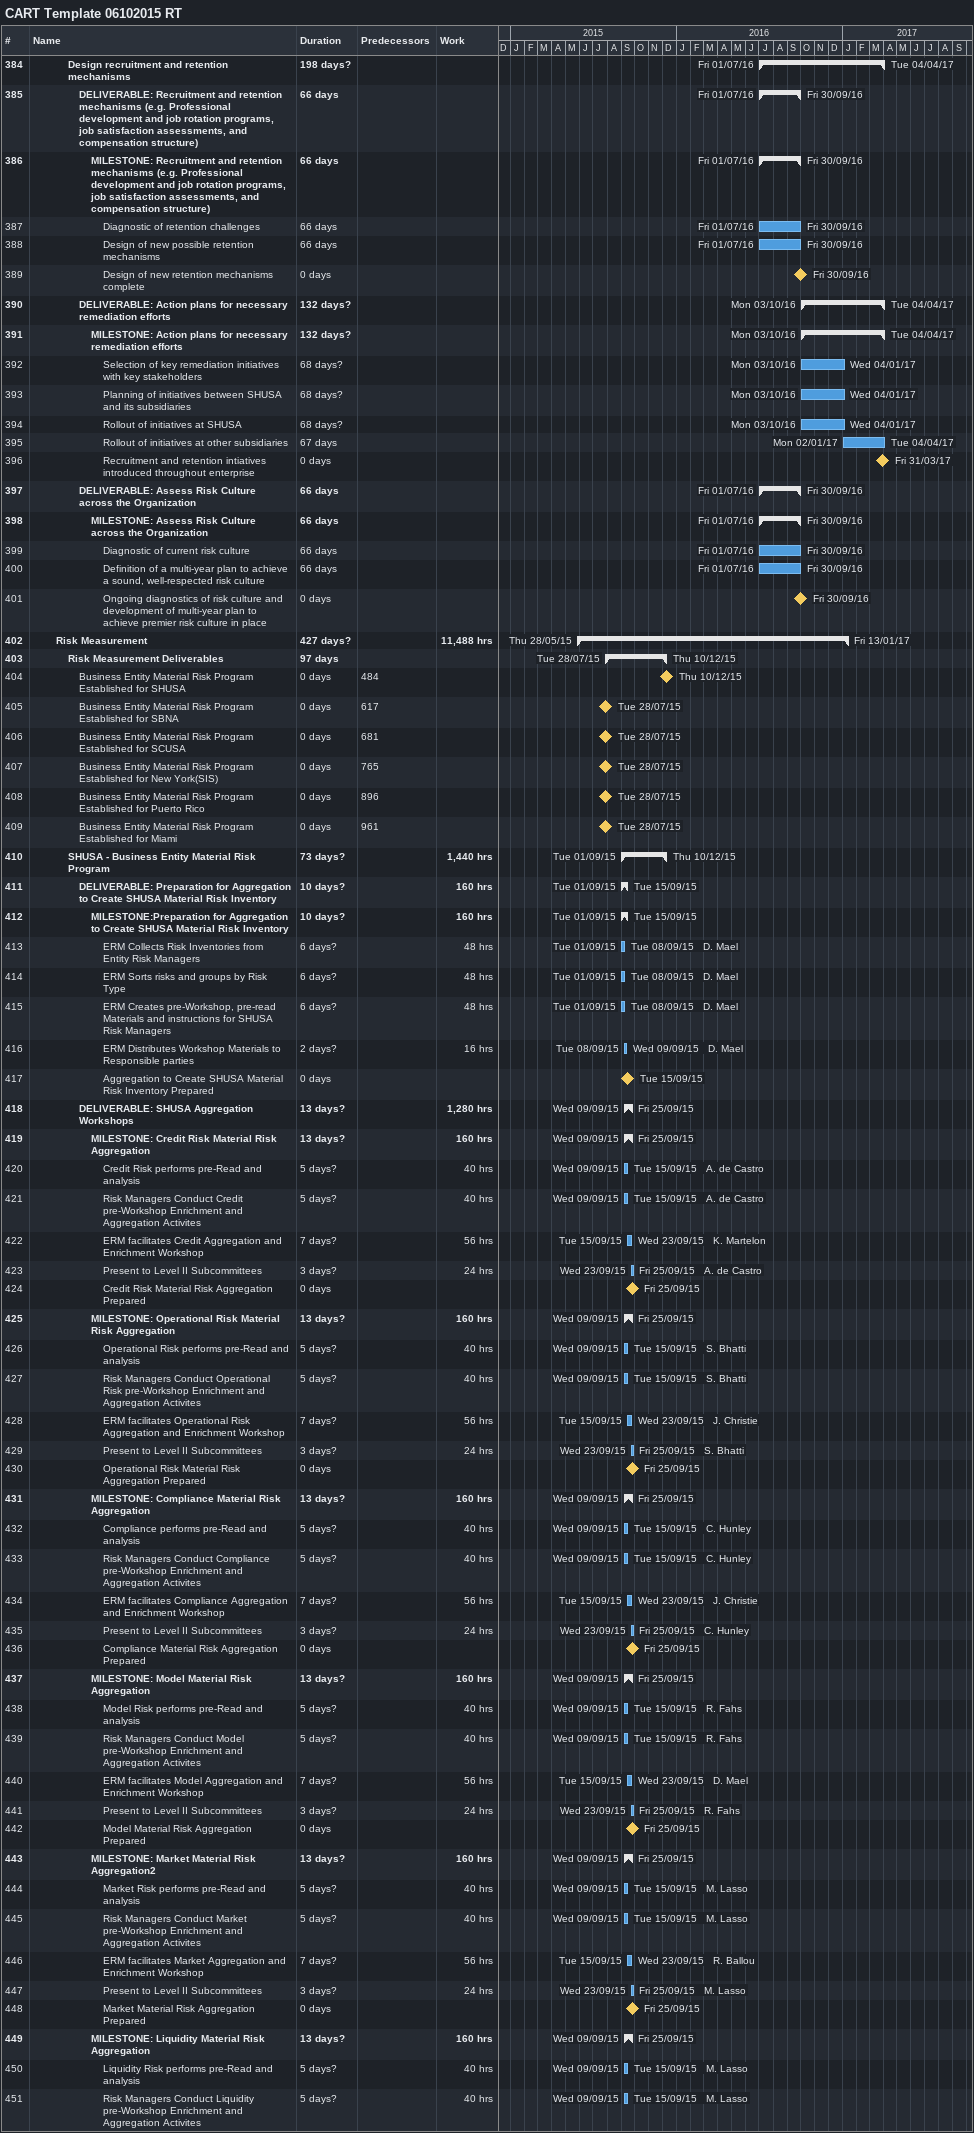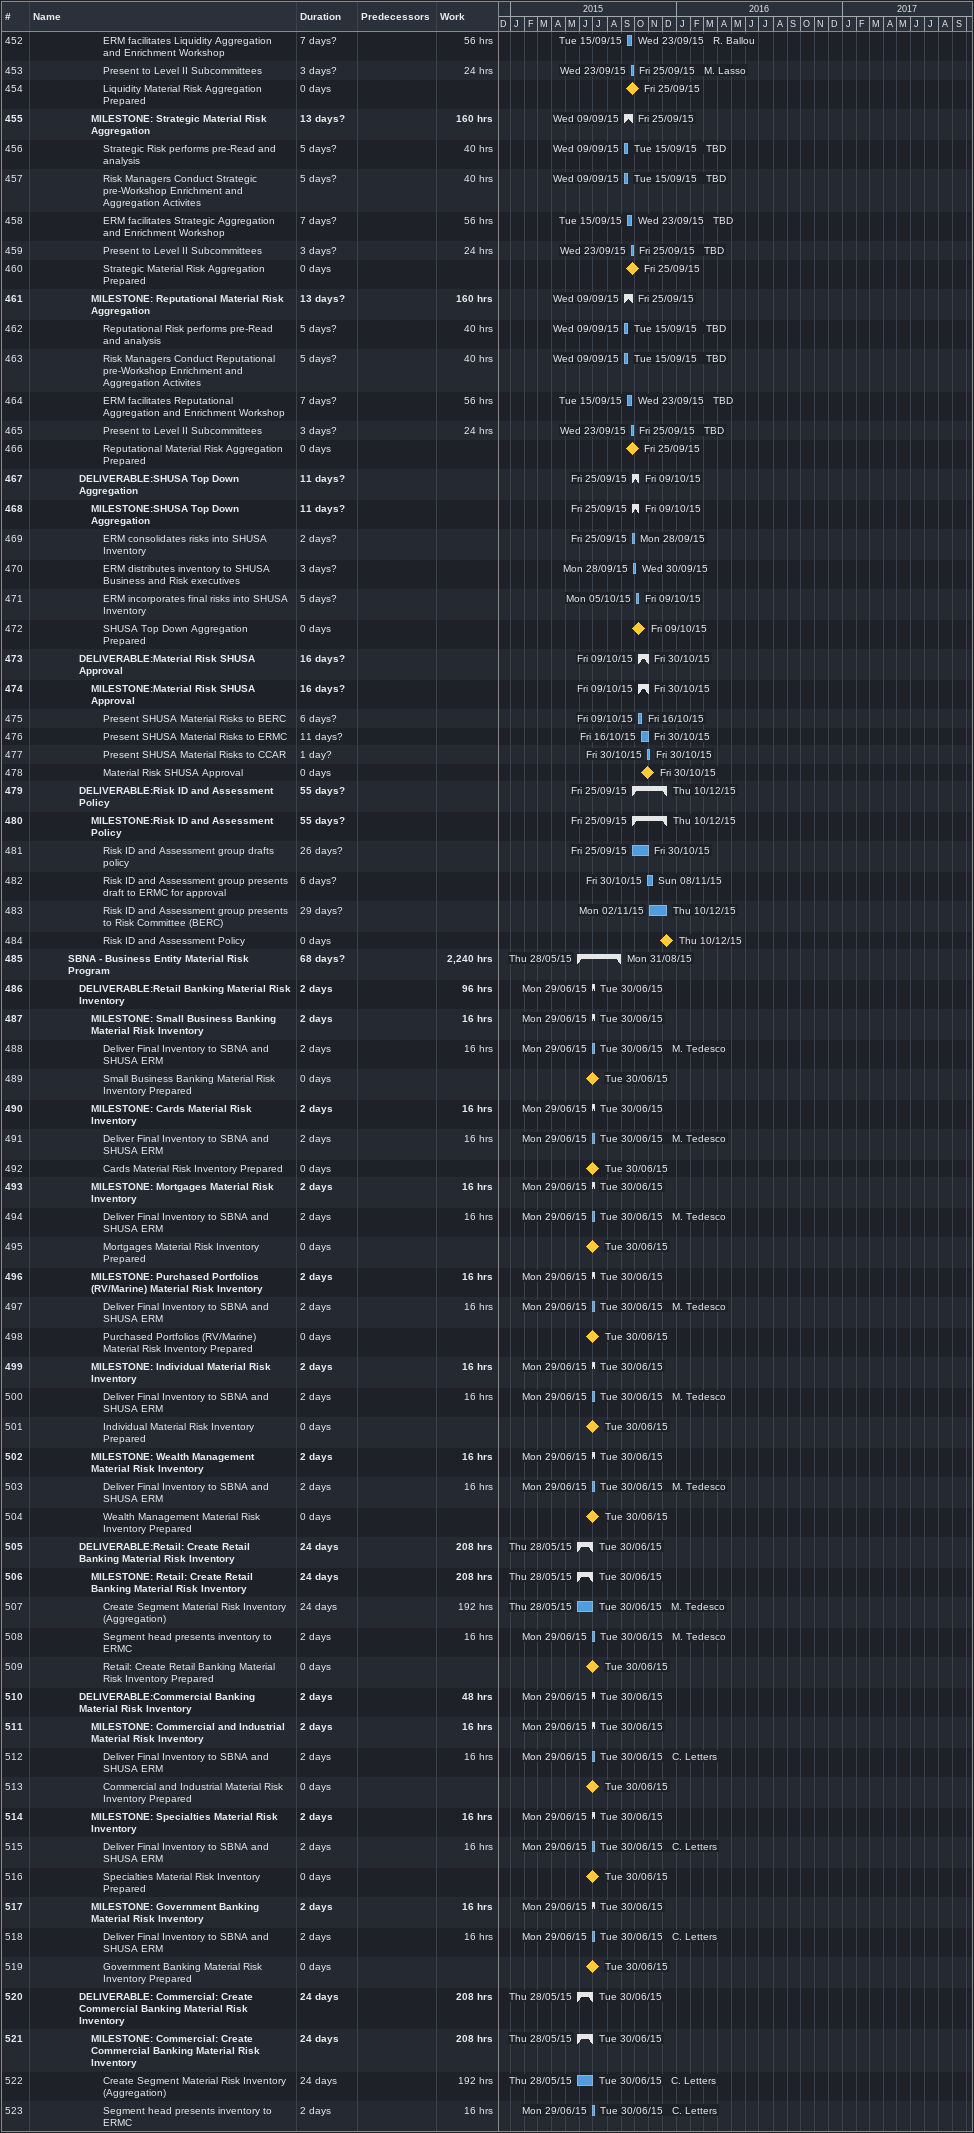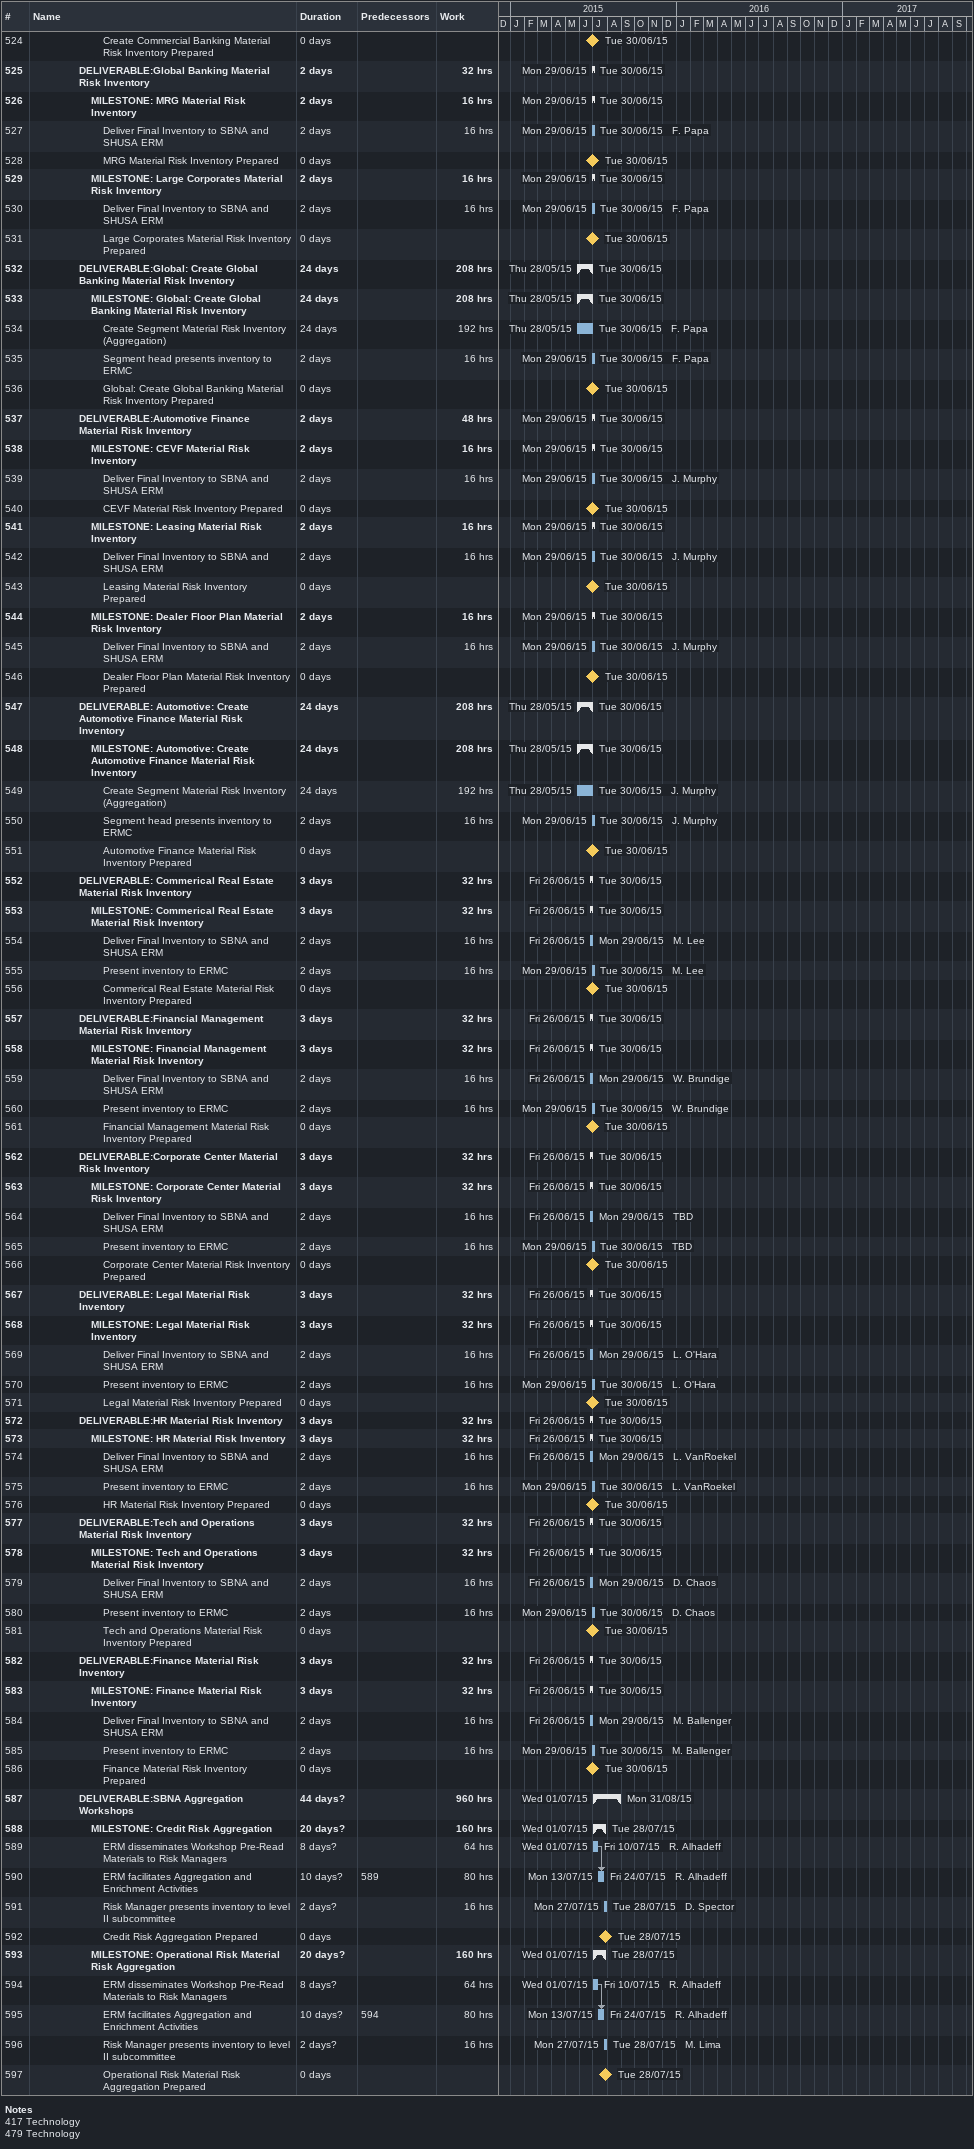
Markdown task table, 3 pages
CART Template 06102015 RT

| ID | Level | Task | Duration | Start | Finish | Predecessors | Resources | Work (h) |
|---|---|---|---|---|---|---|---|---|
| 384 | 4 | **Design recruitment and retention mechanisms** | 198d? | 2016-07-01 | 2017-04-04 |  |  |  |
| 385 | 5 | **DELIVERABLE: Recruitment and retention mechanisms (e.g. Professional development and job rotation programs, job satisfaction assessments, and compensation structure)** | 66d | 2016-07-01 | 2016-09-30 |  |  |  |
| 386 | 6 | **MILESTONE: Recruitment and retention mechanisms (e.g. Professional development and job rotation programs, job satisfaction assessments, and compensation structure)** | 66d | 2016-07-01 | 2016-09-30 |  |  |  |
| 387 | 7 | Diagnostic of retention challenges | 66d | 2016-07-01 | 2016-09-30 |  |  |  |
| 388 | 7 | Design of new possible retention mechanisms | 66d | 2016-07-01 | 2016-09-30 |  |  |  |
| 389 | 7 | Design of new retention mechanisms complete | 0d | 2016-09-30 | 2016-09-30 |  |  |  |
| 390 | 5 | **DELIVERABLE: Action plans for necessary remediation efforts** | 132d? | 2016-10-03 | 2017-04-04 |  |  |  |
| 391 | 6 | **MILESTONE: Action plans for necessary remediation efforts** | 132d? | 2016-10-03 | 2017-04-04 |  |  |  |
| 392 | 7 | Selection of key remediation initiatives with key stakeholders | 68d? | 2016-10-03 | 2017-01-04 |  |  |  |
| 393 | 7 | Planning of initiatives between SHUSA and its subsidiaries | 68d? | 2016-10-03 | 2017-01-04 |  |  |  |
| 394 | 7 | Rollout of initiatives at SHUSA | 68d? | 2016-10-03 | 2017-01-04 |  |  |  |
| 395 | 7 | Rollout of initiatives at other subsidiaries | 67d | 2017-01-02 | 2017-04-04 |  |  |  |
| 396 | 7 | Recruitment and retention intiatives introduced throughout enterprise | 0d | 2017-03-31 | 2017-03-31 |  |  |  |
| 397 | 5 | **DELIVERABLE: Assess Risk Culture across the Organization** | 66d | 2016-07-01 | 2016-09-30 |  |  |  |
| 398 | 6 | **MILESTONE: Assess Risk Culture across the Organization** | 66d | 2016-07-01 | 2016-09-30 |  |  |  |
| 399 | 7 | Diagnostic of current risk culture | 66d | 2016-07-01 | 2016-09-30 |  |  |  |
| 400 | 7 | Definition of a multi-year plan to achieve a sound, well-respected risk culture | 66d | 2016-07-01 | 2016-09-30 |  |  |  |
| 401 | 7 | Ongoing diagnostics of risk culture and development of multi-year plan to achieve premier risk culture in place | 0d | 2016-09-30 | 2016-09-30 |  |  |  |
| 402 | 3 | **Risk Measurement** | 427d? | 2015-05-28 | 2017-01-13 |  |  | 11488 |
| 403 | 4 | **Risk Measurement Deliverables** | 97d | 2015-07-28 | 2015-12-10 |  |  |  |
| 404 | 5 | Business Entity Material Risk Program Established for SHUSA | 0d | 2015-12-10 | 2015-12-10 | 484 |  |  |
| 405 | 5 | Business Entity Material Risk Program Established for SBNA | 0d | 2015-07-28 | 2015-07-28 | 617 |  |  |
| 406 | 5 | Business Entity Material Risk Program Established for SCUSA | 0d | 2015-07-28 | 2015-07-28 | 681 |  |  |
| 407 | 5 | Business Entity Material Risk Program Established for New York(SIS) | 0d | 2015-07-28 | 2015-07-28 | 765 |  |  |
| 408 | 5 | Business Entity Material Risk Program Established for Puerto Rico | 0d | 2015-07-28 | 2015-07-28 | 896 |  |  |
| 409 | 5 | Business Entity Material Risk Program Established for Miami | 0d | 2015-07-28 | 2015-07-28 | 961 |  |  |
| 410 | 4 | **SHUSA - Business Entity Material Risk Program** | 73d? | 2015-09-01 | 2015-12-10 |  |  | 1440 |
| 411 | 5 | **DELIVERABLE: Preparation for Aggregation to Create SHUSA Material Risk Inventory** | 10d? | 2015-09-01 | 2015-09-15 |  |  | 160 |
| 412 | 6 | **MILESTONE:Preparation for Aggregation to Create SHUSA Material Risk Inventory** | 10d? | 2015-09-01 | 2015-09-15 |  |  | 160 |
| 413 | 7 | ERM Collects Risk Inventories from Entity Risk Managers | 6d? | 2015-09-01 | 2015-09-08 |  | D. Mael | 48 |
| 414 | 7 | ERM Sorts risks and groups by Risk Type | 6d? | 2015-09-01 | 2015-09-08 |  | D. Mael | 48 |
| 415 | 7 | ERM Creates pre-Workshop, pre-read Materials and instructions for SHUSA Risk Managers | 6d? | 2015-09-01 | 2015-09-08 |  | D. Mael | 48 |
| 416 | 7 | ERM Distributes Workshop Materials to Responsible parties | 2d? | 2015-09-08 | 2015-09-09 |  | D. Mael | 16 |
| 417 | 7 | Aggregation to Create SHUSA Material Risk Inventory Prepared | 0d | 2015-09-15 | 2015-09-15 |  |  |  |
| 418 | 5 | **DELIVERABLE: SHUSA Aggregation Workshops** | 13d? | 2015-09-09 | 2015-09-25 |  |  | 1280 |
| 419 | 6 | **MILESTONE: Credit Risk Material Risk Aggregation** | 13d? | 2015-09-09 | 2015-09-25 |  |  | 160 |
| 420 | 7 | Credit Risk performs pre-Read and analysis | 5d? | 2015-09-09 | 2015-09-15 |  | A. de Castro | 40 |
| 421 | 7 | Risk Managers Conduct Credit pre-Workshop Enrichment and Aggregation Activites | 5d? | 2015-09-09 | 2015-09-15 |  | A. de Castro | 40 |
| 422 | 7 | ERM facilitates Credit Aggregation and Enrichment Workshop | 7d? | 2015-09-15 | 2015-09-23 |  | K. Martelon | 56 |
| 423 | 7 | Present to Level II Subcommittees | 3d? | 2015-09-23 | 2015-09-25 |  | A. de Castro | 24 |
| 424 | 7 | Credit Risk Material Risk Aggregation Prepared | 0d | 2015-09-25 | 2015-09-25 |  |  |  |
| 425 | 6 | **MILESTONE: Operational Risk Material Risk Aggregation** | 13d? | 2015-09-09 | 2015-09-25 |  |  | 160 |
| 426 | 7 | Operational Risk performs pre-Read and analysis | 5d? | 2015-09-09 | 2015-09-15 |  | S. Bhatti | 40 |
| 427 | 7 | Risk Managers Conduct Operational Risk pre-Workshop Enrichment and Aggregation Activites | 5d? | 2015-09-09 | 2015-09-15 |  | S. Bhatti | 40 |
| 428 | 7 | ERM facilitates Operational Risk Aggregation and Enrichment Workshop | 7d? | 2015-09-15 | 2015-09-23 |  | J. Christie | 56 |
| 429 | 7 | Present to Level II Subcommittees | 3d? | 2015-09-23 | 2015-09-25 |  | S. Bhatti | 24 |
| 430 | 7 | Operational Risk Material Risk Aggregation Prepared | 0d | 2015-09-25 | 2015-09-25 |  |  |  |
| 431 | 6 | **MILESTONE: Compliance Material Risk Aggregation** | 13d? | 2015-09-09 | 2015-09-25 |  |  | 160 |
| 432 | 7 | Compliance performs pre-Read and analysis | 5d? | 2015-09-09 | 2015-09-15 |  | C. Hunley | 40 |
| 433 | 7 | Risk Managers Conduct Compliance pre-Workshop Enrichment and Aggregation Activites | 5d? | 2015-09-09 | 2015-09-15 |  | C. Hunley | 40 |
| 434 | 7 | ERM facilitates Compliance Aggregation and Enrichment Workshop | 7d? | 2015-09-15 | 2015-09-23 |  | J. Christie | 56 |
| 435 | 7 | Present to Level II Subcommittees | 3d? | 2015-09-23 | 2015-09-25 |  | C. Hunley | 24 |
| 436 | 7 | Compliance Material Risk Aggregation Prepared | 0d | 2015-09-25 | 2015-09-25 |  |  |  |
| 437 | 6 | **MILESTONE: Model Material Risk Aggregation** | 13d? | 2015-09-09 | 2015-09-25 |  |  | 160 |
| 438 | 7 | Model Risk performs pre-Read and analysis | 5d? | 2015-09-09 | 2015-09-15 |  | R. Fahs | 40 |
| 439 | 7 | Risk Managers Conduct Model pre-Workshop Enrichment and Aggregation Activites | 5d? | 2015-09-09 | 2015-09-15 |  | R. Fahs | 40 |
| 440 | 7 | ERM facilitates Model Aggregation and Enrichment Workshop | 7d? | 2015-09-15 | 2015-09-23 |  | D. Mael | 56 |
| 441 | 7 | Present to Level II Subcommittees | 3d? | 2015-09-23 | 2015-09-25 |  | R. Fahs | 24 |
| 442 | 7 | Model Material Risk Aggregation Prepared | 0d | 2015-09-25 | 2015-09-25 |  |  |  |
| 443 | 6 | **MILESTONE: Market Material Risk Aggregation2** | 13d? | 2015-09-09 | 2015-09-25 |  |  | 160 |
| 444 | 7 | Market Risk performs pre-Read and analysis | 5d? | 2015-09-09 | 2015-09-15 |  | M. Lasso | 40 |
| 445 | 7 | Risk Managers Conduct Market pre-Workshop Enrichment and Aggregation Activites | 5d? | 2015-09-09 | 2015-09-15 |  | M. Lasso | 40 |
| 446 | 7 | ERM facilitates Market Aggregation and Enrichment Workshop | 7d? | 2015-09-15 | 2015-09-23 |  | R. Ballou | 56 |
| 447 | 7 | Present to Level II Subcommittees | 3d? | 2015-09-23 | 2015-09-25 |  | M. Lasso | 24 |
| 448 | 7 | Market Material Risk Aggregation Prepared | 0d | 2015-09-25 | 2015-09-25 |  |  |  |
| 449 | 6 | **MILESTONE: Liquidity Material Risk Aggregation** | 13d? | 2015-09-09 | 2015-09-25 |  |  | 160 |
| 450 | 7 | Liquidity Risk performs pre-Read and analysis | 5d? | 2015-09-09 | 2015-09-15 |  | M. Lasso | 40 |
| 451 | 7 | Risk Managers Conduct Liquidity pre-Workshop Enrichment and Aggregation Activites | 5d? | 2015-09-09 | 2015-09-15 |  | M. Lasso | 40 |
| 452 | 7 | ERM facilitates Liquidity Aggregation and Enrichment Workshop | 7d? | 2015-09-15 | 2015-09-23 |  | R. Ballou | 56 |
| 453 | 7 | Present to Level II Subcommittees | 3d? | 2015-09-23 | 2015-09-25 |  | M. Lasso | 24 |
| 454 | 7 | Liquidity Material Risk Aggregation Prepared | 0d | 2015-09-25 | 2015-09-25 |  |  |  |
| 455 | 6 | **MILESTONE: Strategic Material Risk Aggregation** | 13d? | 2015-09-09 | 2015-09-25 |  |  | 160 |
| 456 | 7 | Strategic Risk performs pre-Read and analysis | 5d? | 2015-09-09 | 2015-09-15 |  | TBD | 40 |
| 457 | 7 | Risk Managers Conduct Strategic pre-Workshop Enrichment and Aggregation Activites | 5d? | 2015-09-09 | 2015-09-15 |  | TBD | 40 |
| 458 | 7 | ERM facilitates Strategic Aggregation and Enrichment Workshop | 7d? | 2015-09-15 | 2015-09-23 |  | TBD | 56 |
| 459 | 7 | Present to Level II Subcommittees | 3d? | 2015-09-23 | 2015-09-25 |  | TBD | 24 |
| 460 | 7 | Strategic Material Risk Aggregation Prepared | 0d | 2015-09-25 | 2015-09-25 |  |  |  |
| 461 | 6 | **MILESTONE: Reputational Material Risk Aggregation** | 13d? | 2015-09-09 | 2015-09-25 |  |  | 160 |
| 462 | 7 | Reputational Risk performs pre-Read and analysis | 5d? | 2015-09-09 | 2015-09-15 |  | TBD | 40 |
| 463 | 7 | Risk Managers Conduct Reputational pre-Workshop Enrichment and Aggregation Activites | 5d? | 2015-09-09 | 2015-09-15 |  | TBD | 40 |
| 464 | 7 | ERM facilitates Reputational Aggregation and Enrichment Workshop | 7d? | 2015-09-15 | 2015-09-23 |  | TBD | 56 |
| 465 | 7 | Present to Level II Subcommittees | 3d? | 2015-09-23 | 2015-09-25 |  | TBD | 24 |
| 466 | 7 | Reputational Material Risk Aggregation Prepared | 0d | 2015-09-25 | 2015-09-25 |  |  |  |
| 467 | 5 | **DELIVERABLE:SHUSA Top Down Aggregation** | 11d? | 2015-09-25 | 2015-10-09 |  |  |  |
| 468 | 6 | **MILESTONE:SHUSA Top Down Aggregation** | 11d? | 2015-09-25 | 2015-10-09 |  |  |  |
| 469 | 7 | ERM consolidates risks into SHUSA Inventory | 2d? | 2015-09-25 | 2015-09-28 |  |  |  |
| 470 | 7 | ERM distributes inventory to SHUSA Business and Risk executives | 3d? | 2015-09-28 | 2015-09-30 |  |  |  |
| 471 | 7 | ERM incorporates final risks into SHUSA Inventory | 5d? | 2015-10-05 | 2015-10-09 |  |  |  |
| 472 | 7 | SHUSA Top Down Aggregation Prepared | 0d | 2015-10-09 | 2015-10-09 |  |  |  |
| 473 | 5 | **DELIVERABLE:Material Risk SHUSA Approval** | 16d? | 2015-10-09 | 2015-10-30 |  |  |  |
| 474 | 6 | **MILESTONE:Material Risk SHUSA Approval** | 16d? | 2015-10-09 | 2015-10-30 |  |  |  |
| 475 | 7 | Present SHUSA Material Risks to BERC | 6d? | 2015-10-09 | 2015-10-16 |  |  |  |
| 476 | 7 | Present SHUSA Material Risks to ERMC | 11d? | 2015-10-16 | 2015-10-30 |  |  |  |
| 477 | 7 | Present SHUSA Material Risks to CCAR | 1d? | 2015-10-30 | 2015-10-30 |  |  |  |
| 478 | 7 | Material Risk SHUSA Approval | 0d | 2015-10-30 | 2015-10-30 |  |  |  |
| 479 | 5 | **DELIVERABLE:Risk ID and Assessment Policy** | 55d? | 2015-09-25 | 2015-12-10 |  |  |  |
| 480 | 6 | **MILESTONE:Risk ID and Assessment Policy** | 55d? | 2015-09-25 | 2015-12-10 |  |  |  |
| 481 | 7 | Risk ID and Assessment group drafts policy | 26d? | 2015-09-25 | 2015-10-30 |  |  |  |
| 482 | 7 | Risk ID and Assessment group presents draft to ERMC for approval | 6d? | 2015-10-30 | 2015-11-08 |  |  |  |
| 483 | 7 | Risk ID and Assessment group presents to Risk Committee (BERC) | 29d? | 2015-11-02 | 2015-12-10 |  |  |  |
| 484 | 7 | Risk ID and Assessment Policy | 0d | 2015-12-10 | 2015-12-10 |  |  |  |
| 485 | 4 | **SBNA - Business Entity Material Risk Program** | 68d? | 2015-05-28 | 2015-08-31 |  |  | 2240 |
| 486 | 5 | **DELIVERABLE:Retail Banking Material Risk Inventory** | 2d | 2015-06-29 | 2015-06-30 |  |  | 96 |
| 487 | 6 | **MILESTONE: Small Business Banking Material Risk Inventory** | 2d | 2015-06-29 | 2015-06-30 |  |  | 16 |
| 488 | 7 | Deliver Final Inventory to SBNA and SHUSA ERM | 2d | 2015-06-29 | 2015-06-30 |  | M. Tedesco | 16 |
| 489 | 7 | Small Business Banking Material Risk Inventory Prepared | 0d | 2015-06-30 | 2015-06-30 |  |  |  |
| 490 | 6 | **MILESTONE: Cards Material Risk Inventory** | 2d | 2015-06-29 | 2015-06-30 |  |  | 16 |
| 491 | 7 | Deliver Final Inventory to SBNA and SHUSA ERM | 2d | 2015-06-29 | 2015-06-30 |  | M. Tedesco | 16 |
| 492 | 7 | Cards Material Risk Inventory Prepared | 0d | 2015-06-30 | 2015-06-30 |  |  |  |
| 493 | 6 | **MILESTONE: Mortgages Material Risk Inventory** | 2d | 2015-06-29 | 2015-06-30 |  |  | 16 |
| 494 | 7 | Deliver Final Inventory to SBNA and SHUSA ERM | 2d | 2015-06-29 | 2015-06-30 |  | M. Tedesco | 16 |
| 495 | 7 | Mortgages Material Risk Inventory Prepared | 0d | 2015-06-30 | 2015-06-30 |  |  |  |
| 496 | 6 | **MILESTONE: Purchased Portfolios (RV/Marine) Material Risk Inventory** | 2d | 2015-06-29 | 2015-06-30 |  |  | 16 |
| 497 | 7 | Deliver Final Inventory to SBNA and SHUSA ERM | 2d | 2015-06-29 | 2015-06-30 |  | M. Tedesco | 16 |
| 498 | 7 | Purchased Portfolios (RV/Marine) Material Risk Inventory Prepared | 0d | 2015-06-30 | 2015-06-30 |  |  |  |
| 499 | 6 | **MILESTONE: Individual Material Risk Inventory** | 2d | 2015-06-29 | 2015-06-30 |  |  | 16 |
| 500 | 7 | Deliver Final Inventory to SBNA and SHUSA ERM | 2d | 2015-06-29 | 2015-06-30 |  | M. Tedesco | 16 |
| 501 | 7 | Individual Material Risk Inventory Prepared | 0d | 2015-06-30 | 2015-06-30 |  |  |  |
| 502 | 6 | **MILESTONE: Wealth Management Material Risk Inventory** | 2d | 2015-06-29 | 2015-06-30 |  |  | 16 |
| 503 | 7 | Deliver Final Inventory to SBNA and SHUSA ERM | 2d | 2015-06-29 | 2015-06-30 |  | M. Tedesco | 16 |
| 504 | 7 | Wealth Management Material Risk Inventory Prepared | 0d | 2015-06-30 | 2015-06-30 |  |  |  |
| 505 | 5 | **DELIVERABLE:Retail: Create Retail Banking Material Risk Inventory** | 24d | 2015-05-28 | 2015-06-30 |  |  | 208 |
| 506 | 6 | **MILESTONE: Retail: Create Retail Banking Material Risk Inventory** | 24d | 2015-05-28 | 2015-06-30 |  |  | 208 |
| 507 | 7 | Create Segment Material Risk Inventory (Aggregation) | 24d | 2015-05-28 | 2015-06-30 |  | M. Tedesco | 192 |
| 508 | 7 | Segment head presents inventory to ERMC | 2d | 2015-06-29 | 2015-06-30 |  | M. Tedesco | 16 |
| 509 | 7 | Retail: Create Retail Banking Material Risk Inventory Prepared | 0d | 2015-06-30 | 2015-06-30 |  |  |  |
| 510 | 5 | **DELIVERABLE:Commercial Banking Material Risk Inventory** | 2d | 2015-06-29 | 2015-06-30 |  |  | 48 |
| 511 | 6 | **MILESTONE: Commercial and Industrial Material Risk Inventory** | 2d | 2015-06-29 | 2015-06-30 |  |  | 16 |
| 512 | 7 | Deliver Final Inventory to SBNA and SHUSA ERM | 2d | 2015-06-29 | 2015-06-30 |  | C. Letters | 16 |
| 513 | 7 | Commercial and Industrial Material Risk Inventory Prepared | 0d | 2015-06-30 | 2015-06-30 |  |  |  |
| 514 | 6 | **MILESTONE: Specialties Material Risk Inventory** | 2d | 2015-06-29 | 2015-06-30 |  |  | 16 |
| 515 | 7 | Deliver Final Inventory to SBNA and SHUSA ERM | 2d | 2015-06-29 | 2015-06-30 |  | C. Letters | 16 |
| 516 | 7 | Specialties Material Risk Inventory Prepared | 0d | 2015-06-30 | 2015-06-30 |  |  |  |
| 517 | 6 | **MILESTONE: Government Banking Material Risk Inventory** | 2d | 2015-06-29 | 2015-06-30 |  |  | 16 |
| 518 | 7 | Deliver Final Inventory to SBNA and SHUSA ERM | 2d | 2015-06-29 | 2015-06-30 |  | C. Letters | 16 |
| 519 | 7 | Government Banking Material Risk Inventory Prepared | 0d | 2015-06-30 | 2015-06-30 |  |  |  |
| 520 | 5 | **DELIVERABLE: Commercial: Create Commercial Banking Material Risk Inventory** | 24d | 2015-05-28 | 2015-06-30 |  |  | 208 |
| 521 | 6 | **MILESTONE: Commercial: Create Commercial Banking Material Risk Inventory** | 24d | 2015-05-28 | 2015-06-30 |  |  | 208 |
| 522 | 7 | Create Segment Material Risk Inventory (Aggregation) | 24d | 2015-05-28 | 2015-06-30 |  | C. Letters | 192 |
| 523 | 7 | Segment head presents inventory to ERMC | 2d | 2015-06-29 | 2015-06-30 |  | C. Letters | 16 |
| 524 | 7 | Create Commercial Banking Material Risk Inventory Prepared | 0d | 2015-06-30 | 2015-06-30 |  |  |  |
| 525 | 5 | **DELIVERABLE:Global Banking Material Risk Inventory** | 2d | 2015-06-29 | 2015-06-30 |  |  | 32 |
| 526 | 6 | **MILESTONE: MRG Material Risk Inventory** | 2d | 2015-06-29 | 2015-06-30 |  |  | 16 |
| 527 | 7 | Deliver Final Inventory to SBNA and SHUSA ERM | 2d | 2015-06-29 | 2015-06-30 |  | F. Papa | 16 |
| 528 | 7 | MRG Material Risk Inventory Prepared | 0d | 2015-06-30 | 2015-06-30 |  |  |  |
| 529 | 6 | **MILESTONE: Large Corporates Material Risk Inventory** | 2d | 2015-06-29 | 2015-06-30 |  |  | 16 |
| 530 | 7 | Deliver Final Inventory to SBNA and SHUSA ERM | 2d | 2015-06-29 | 2015-06-30 |  | F. Papa | 16 |
| 531 | 7 | Large Corporates Material Risk Inventory Prepared | 0d | 2015-06-30 | 2015-06-30 |  |  |  |
| 532 | 5 | **DELIVERABLE:Global: Create Global Banking Material Risk Inventory** | 24d | 2015-05-28 | 2015-06-30 |  |  | 208 |
| 533 | 6 | **MILESTONE: Global: Create Global Banking Material Risk Inventory** | 24d | 2015-05-28 | 2015-06-30 |  |  | 208 |
| 534 | 7 | Create Segment Material Risk Inventory (Aggregation) | 24d | 2015-05-28 | 2015-06-30 |  | F. Papa | 192 |
| 535 | 7 | Segment head presents inventory to ERMC | 2d | 2015-06-29 | 2015-06-30 |  | F. Papa | 16 |
| 536 | 7 | Global: Create Global Banking Material Risk Inventory Prepared | 0d | 2015-06-30 | 2015-06-30 |  |  |  |
| 537 | 5 | **DELIVERABLE:Automotive Finance Material Risk Inventory** | 2d | 2015-06-29 | 2015-06-30 |  |  | 48 |
| 538 | 6 | **MILESTONE: CEVF Material Risk Inventory** | 2d | 2015-06-29 | 2015-06-30 |  |  | 16 |
| 539 | 7 | Deliver Final Inventory to SBNA and SHUSA ERM | 2d | 2015-06-29 | 2015-06-30 |  | J. Murphy | 16 |
| 540 | 7 | CEVF Material Risk Inventory Prepared | 0d | 2015-06-30 | 2015-06-30 |  |  |  |
| 541 | 6 | **MILESTONE: Leasing Material Risk Inventory** | 2d | 2015-06-29 | 2015-06-30 |  |  | 16 |
| 542 | 7 | Deliver Final Inventory to SBNA and SHUSA ERM | 2d | 2015-06-29 | 2015-06-30 |  | J. Murphy | 16 |
| 543 | 7 | Leasing Material Risk Inventory Prepared | 0d | 2015-06-30 | 2015-06-30 |  |  |  |
| 544 | 6 | **MILESTONE: Dealer Floor Plan Material Risk Inventory** | 2d | 2015-06-29 | 2015-06-30 |  |  | 16 |
| 545 | 7 | Deliver Final Inventory to SBNA and SHUSA ERM | 2d | 2015-06-29 | 2015-06-30 |  | J. Murphy | 16 |
| 546 | 7 | Dealer Floor Plan Material Risk Inventory Prepared | 0d | 2015-06-30 | 2015-06-30 |  |  |  |
| 547 | 5 | **DELIVERABLE: Automotive: Create Automotive Finance Material Risk Inventory** | 24d | 2015-05-28 | 2015-06-30 |  |  | 208 |
| 548 | 6 | **MILESTONE: Automotive: Create Automotive Finance Material Risk Inventory** | 24d | 2015-05-28 | 2015-06-30 |  |  | 208 |
| 549 | 7 | Create Segment Material Risk Inventory (Aggregation) | 24d | 2015-05-28 | 2015-06-30 |  | J. Murphy | 192 |
| 550 | 7 | Segment head presents inventory to ERMC | 2d | 2015-06-29 | 2015-06-30 |  | J. Murphy | 16 |
| 551 | 7 | Automotive Finance Material Risk Inventory Prepared | 0d | 2015-06-30 | 2015-06-30 |  |  |  |
| 552 | 5 | **DELIVERABLE: Commerical Real Estate Material Risk Inventory** | 3d | 2015-06-26 | 2015-06-30 |  |  | 32 |
| 553 | 6 | **MILESTONE: Commerical Real Estate Material Risk Inventory** | 3d | 2015-06-26 | 2015-06-30 |  |  | 32 |
| 554 | 7 | Deliver Final Inventory to SBNA and SHUSA ERM | 2d | 2015-06-26 | 2015-06-29 |  | M. Lee | 16 |
| 555 | 7 | Present inventory to ERMC | 2d | 2015-06-29 | 2015-06-30 |  | M. Lee | 16 |
| 556 | 7 | Commerical Real Estate Material Risk Inventory Prepared | 0d | 2015-06-30 | 2015-06-30 |  |  |  |
| 557 | 5 | **DELIVERABLE:Financial Management Material Risk Inventory** | 3d | 2015-06-26 | 2015-06-30 |  |  | 32 |
| 558 | 6 | **MILESTONE: Financial Management Material Risk Inventory** | 3d | 2015-06-26 | 2015-06-30 |  |  | 32 |
| 559 | 7 | Deliver Final Inventory to SBNA and SHUSA ERM | 2d | 2015-06-26 | 2015-06-29 |  | W. Brundige | 16 |
| 560 | 7 | Present inventory to ERMC | 2d | 2015-06-29 | 2015-06-30 |  | W. Brundige | 16 |
| 561 | 7 | Financial Management Material Risk Inventory Prepared | 0d | 2015-06-30 | 2015-06-30 |  |  |  |
| 562 | 5 | **DELIVERABLE:Corporate Center Material Risk Inventory** | 3d | 2015-06-26 | 2015-06-30 |  |  | 32 |
| 563 | 6 | **MILESTONE: Corporate Center Material Risk Inventory** | 3d | 2015-06-26 | 2015-06-30 |  |  | 32 |
| 564 | 7 | Deliver Final Inventory to SBNA and SHUSA ERM | 2d | 2015-06-26 | 2015-06-29 |  | TBD | 16 |
| 565 | 7 | Present inventory to ERMC | 2d | 2015-06-29 | 2015-06-30 |  | TBD | 16 |
| 566 | 7 | Corporate Center Material Risk Inventory Prepared | 0d | 2015-06-30 | 2015-06-30 |  |  |  |
| 567 | 5 | **DELIVERABLE: Legal Material Risk Inventory** | 3d | 2015-06-26 | 2015-06-30 |  |  | 32 |
| 568 | 6 | **MILESTONE: Legal Material Risk Inventory** | 3d | 2015-06-26 | 2015-06-30 |  |  | 32 |
| 569 | 7 | Deliver Final Inventory to SBNA and SHUSA ERM | 2d | 2015-06-26 | 2015-06-29 |  | L. O'Hara | 16 |
| 570 | 7 | Present inventory to ERMC | 2d | 2015-06-29 | 2015-06-30 |  | L. O'Hara | 16 |
| 571 | 7 | Legal Material Risk Inventory Prepared | 0d | 2015-06-30 | 2015-06-30 |  |  |  |
| 572 | 5 | **DELIVERABLE:HR Material Risk Inventory** | 3d | 2015-06-26 | 2015-06-30 |  |  | 32 |
| 573 | 6 | **MILESTONE: HR Material Risk Inventory** | 3d | 2015-06-26 | 2015-06-30 |  |  | 32 |
| 574 | 7 | Deliver Final Inventory to SBNA and SHUSA ERM | 2d | 2015-06-26 | 2015-06-29 |  | L. VanRoekel | 16 |
| 575 | 7 | Present inventory to ERMC | 2d | 2015-06-29 | 2015-06-30 |  | L. VanRoekel | 16 |
| 576 | 7 | HR Material Risk Inventory Prepared | 0d | 2015-06-30 | 2015-06-30 |  |  |  |
| 577 | 5 | **DELIVERABLE:Tech and Operations Material Risk Inventory** | 3d | 2015-06-26 | 2015-06-30 |  |  | 32 |
| 578 | 6 | **MILESTONE: Tech and Operations Material Risk Inventory** | 3d | 2015-06-26 | 2015-06-30 |  |  | 32 |
| 579 | 7 | Deliver Final Inventory to SBNA and SHUSA ERM | 2d | 2015-06-26 | 2015-06-29 |  | D. Chaos | 16 |
| 580 | 7 | Present inventory to ERMC | 2d | 2015-06-29 | 2015-06-30 |  | D. Chaos | 16 |
| 581 | 7 | Tech and Operations Material Risk Inventory Prepared | 0d | 2015-06-30 | 2015-06-30 |  |  |  |
| 582 | 5 | **DELIVERABLE:Finance Material Risk Inventory** | 3d | 2015-06-26 | 2015-06-30 |  |  | 32 |
| 583 | 6 | **MILESTONE: Finance Material Risk Inventory** | 3d | 2015-06-26 | 2015-06-30 |  |  | 32 |
| 584 | 7 | Deliver Final Inventory to SBNA and SHUSA ERM | 2d | 2015-06-26 | 2015-06-29 |  | M. Ballenger | 16 |
| 585 | 7 | Present inventory to ERMC | 2d | 2015-06-29 | 2015-06-30 |  | M. Ballenger | 16 |
| 586 | 7 | Finance Material Risk Inventory Prepared | 0d | 2015-06-30 | 2015-06-30 |  |  |  |
| 587 | 5 | **DELIVERABLE:SBNA Aggregation Workshops** | 44d? | 2015-07-01 | 2015-08-31 |  |  | 960 |
| 588 | 6 | **MILESTONE: Credit Risk Aggregation** | 20d? | 2015-07-01 | 2015-07-28 |  |  | 160 |
| 589 | 7 | ERM disseminates Workshop Pre-Read Materials to Risk Managers | 8d? | 2015-07-01 | 2015-07-10 |  | R. Alhadeff | 64 |
| 590 | 7 | ERM facilitates Aggregation and Enrichment Activities | 10d? | 2015-07-13 | 2015-07-24 | 589 | R. Alhadeff | 80 |
| 591 | 7 | Risk Manager presents inventory to level II subcommittee | 2d? | 2015-07-27 | 2015-07-28 |  | D. Spector | 16 |
| 592 | 7 | Credit Risk Aggregation Prepared | 0d | 2015-07-28 | 2015-07-28 |  |  |  |
| 593 | 6 | **MILESTONE: Operational Risk Material Risk Aggregation** | 20d? | 2015-07-01 | 2015-07-28 |  |  | 160 |
| 594 | 7 | ERM disseminates Workshop Pre-Read Materials to Risk Managers | 8d? | 2015-07-01 | 2015-07-10 |  | R. Alhadeff | 64 |
| 595 | 7 | ERM facilitates Aggregation and Enrichment Activities | 10d? | 2015-07-13 | 2015-07-24 | 594 | R. Alhadeff | 80 |
| 596 | 7 | Risk Manager presents inventory to level II subcommittee | 2d? | 2015-07-27 | 2015-07-28 |  | M. Lima | 16 |
| 597 | 7 | Operational Risk Material Risk Aggregation Prepared | 0d | 2015-07-28 | 2015-07-28 |  |  |  |

Notes
- 417: Technology
- 479: Technology
